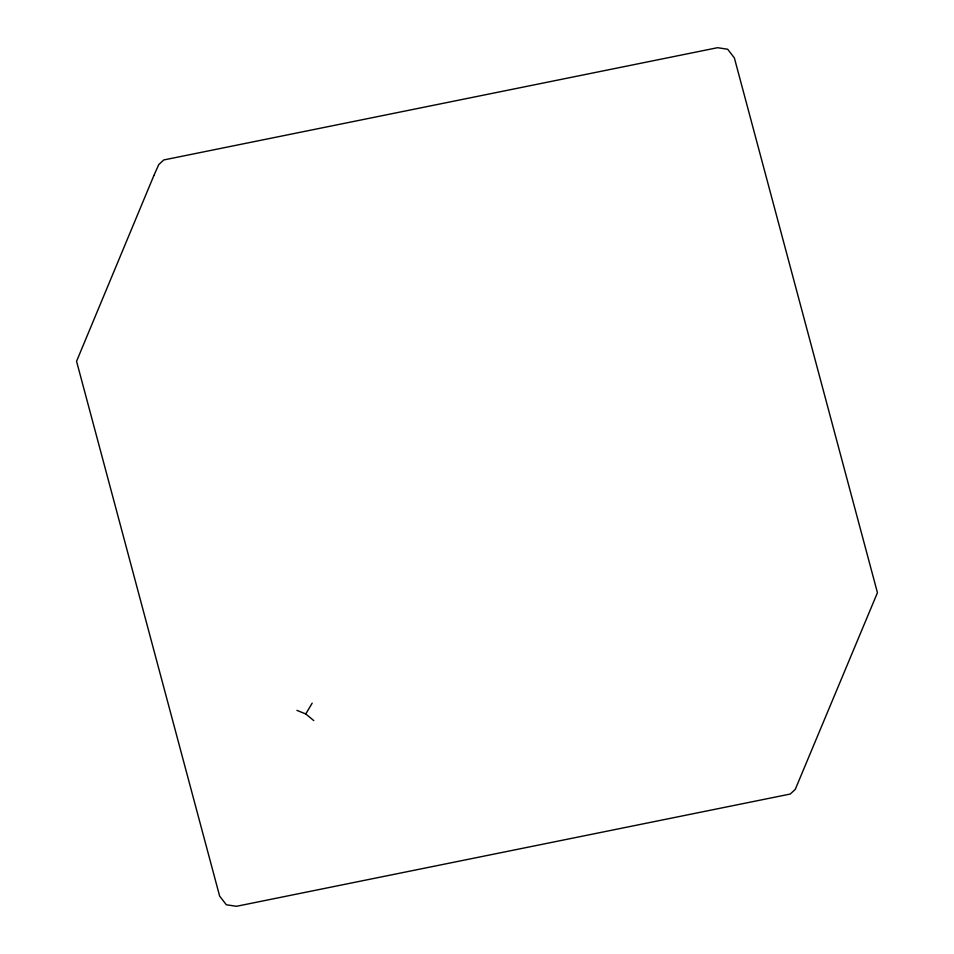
<?xml version="1.0" encoding="UTF-8"?>
<svg xmlns="http://www.w3.org/2000/svg" width="954" height="954" viewBox="0 0 954 954"><rect width="100%" height="100%" fill="white"/><g stroke="black" fill="none" stroke-linecap="round" stroke-linejoin="round"><path stroke-width="1.43" d="M313.759 720.568L305.757 713.962L312.173 703.17M296.944 710.372L305.757 713.962M153.868 175.56L76.558 361.292L219.635 896.104L226.337 904.762L236.449 906.3L790.222 794.05L795.231 789.447L877.441 592.708L734.365 57.896L727.663 49.238L717.551 47.7L163.778 159.95L158.769 164.553L153.868 175.56"/></g></svg>
